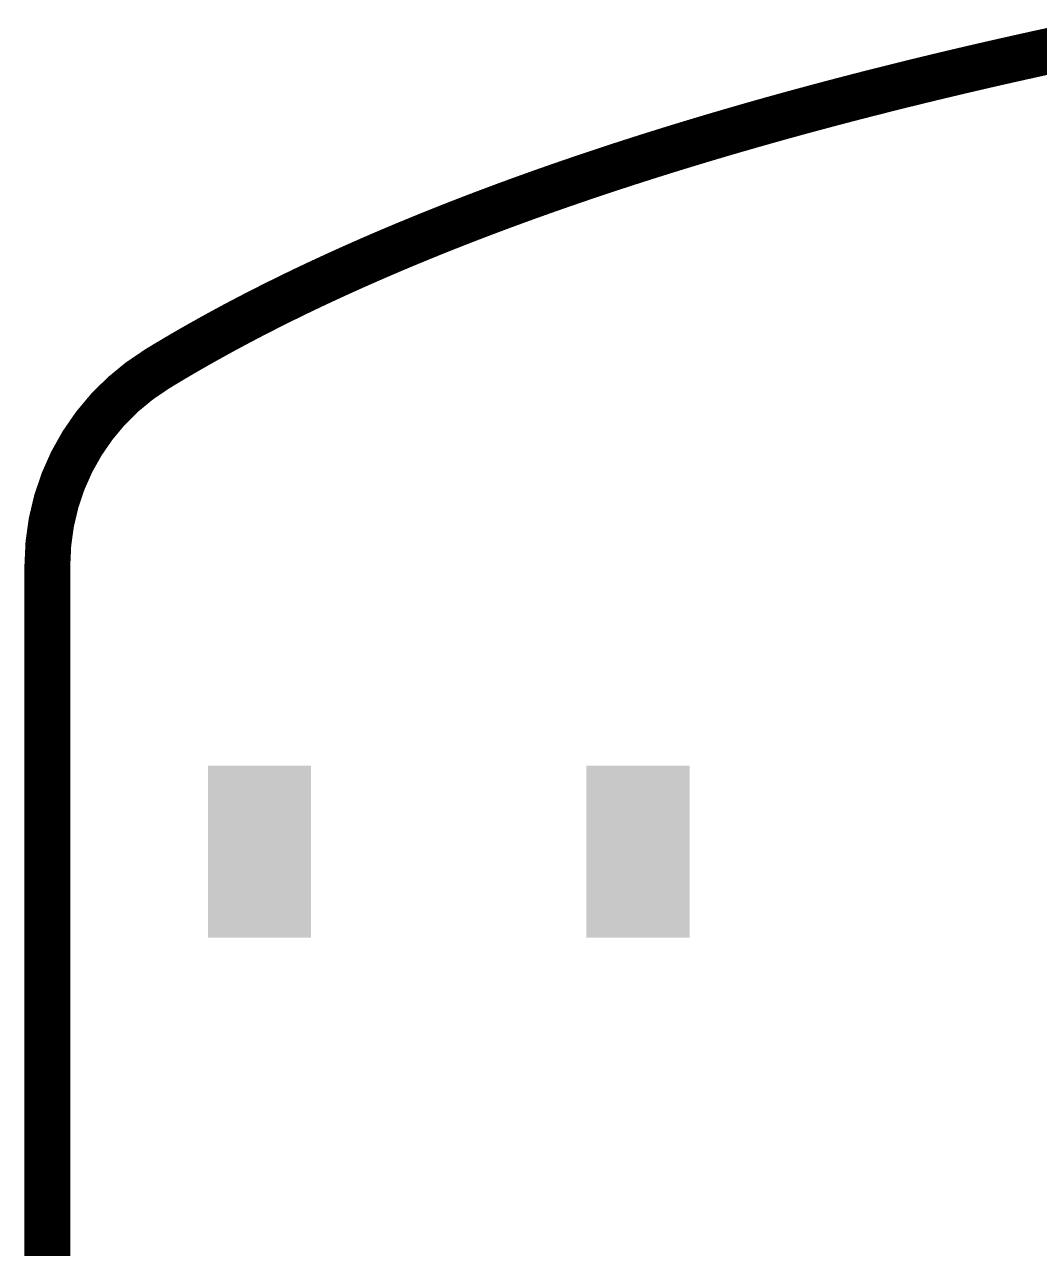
# Model space of a CAD drawing. Extents: x -0.2 to 60.2, y -0.2 to 22.2.
# Drawn here: x -0.2 to 8.65, y 9.99 to 20.66 of the extents above; entities that cross this region are included whole.
import ezdxf

# ---------------------------------------------------------------- set-up
doc = ezdxf.new("R2010")
doc.units = 0
doc.layers.add('20', color=7, linetype='CONTINUOUS')
doc.layers.add('32', color=253, linetype='CONTINUOUS')

# ---------------------------------------------------------------- blocks, each defined once
blk = doc.blocks.new('RECT')
blk.add_solid([(-0.5, -0.5), (0.5, -0.5), (-0.5, 0.5), (0.5, 0.5)])

msp = doc.modelspace()

# ---------------------------------------------------------------- linework, layer by layer
at = {"layer": '20', "const_width": 0.4}
for points in [[(8.5591, 20.3887), (8.5948, 20.3966)], [(8.5948, 20.3966), (8.6305, 20.4045)], [(8.6305, 20.4045), (8.6662, 20.4123)], [(8.6662, 20.4123), (8.7019, 20.4201)], [(8.7019, 20.4201), (8.7377, 20.4279)], [(8.7377, 20.4279), (8.7734, 20.4357)], [(8.7734, 20.4357), (8.8091, 20.4434)], [(8.8091, 20.4434), (8.8449, 20.4511)], [(8.8449, 20.4511), (8.8806, 20.4588)], [(8.0601, 20.2754), (8.0957, 20.2837)], [(8.0957, 20.2837), (8.1313, 20.2919)], [(8.1313, 20.2919), (8.1669, 20.3002)], [(8.1669, 20.3002), (8.2025, 20.3084)], [(8.2025, 20.3084), (8.2382, 20.3165)], [(8.2382, 20.3165), (8.2738, 20.3246)], [(8.2738, 20.3246), (8.3094, 20.3328)], [(8.3094, 20.3328), (8.3451, 20.3408)], [(8.3451, 20.3408), (8.3807, 20.3489)], [(8.3807, 20.3489), (8.4164, 20.3569)], [(8.4164, 20.3569), (8.4521, 20.3649)], [(8.4521, 20.3649), (8.4877, 20.3729)], [(8.4877, 20.3729), (8.5234, 20.3808)], [(8.5234, 20.3808), (8.5591, 20.3887)], [(7.6337, 20.1739), (7.6692, 20.1825)], [(7.6692, 20.1825), (7.7047, 20.1911)], [(7.7047, 20.1911), (7.7402, 20.1997)], [(7.7402, 20.1997), (7.7757, 20.2082)], [(7.7757, 20.2082), (7.8112, 20.2167)], [(7.8112, 20.2167), (7.8467, 20.2252)], [(7.8467, 20.2252), (7.8823, 20.2336)], [(7.8823, 20.2336), (7.9178, 20.2421)], [(7.9178, 20.2421), (7.9534, 20.2504)], [(7.9534, 20.2504), (7.9889, 20.2588)], [(7.9889, 20.2588), (8.0245, 20.2671)], [(8.0245, 20.2671), (8.0601, 20.2754)], [(7.2085, 20.0682), (7.2439, 20.0772)], [(7.2439, 20.0772), (7.2793, 20.0861)], [(7.2793, 20.0861), (7.3147, 20.0951)], [(7.3147, 20.0951), (7.3501, 20.1039)], [(7.3501, 20.1039), (7.3855, 20.1128)], [(7.3855, 20.1128), (7.4209, 20.1216)], [(7.4209, 20.1216), (7.4564, 20.1304)], [(7.4564, 20.1304), (7.4918, 20.1392)], [(7.4918, 20.1392), (7.5273, 20.1479)], [(7.5273, 20.1479), (7.5627, 20.1566)], [(7.5627, 20.1566), (7.5982, 20.1653)], [(7.5982, 20.1653), (7.6337, 20.1739)], [(6.7847, 19.9581), (6.8199, 19.9674)], [(6.8199, 19.9674), (6.8552, 19.9768)], [(6.8552, 19.9768), (6.8905, 19.986)], [(6.8905, 19.986), (6.9258, 19.9953)], [(6.9258, 19.9953), (6.9611, 20.0045)], [(6.9611, 20.0045), (6.9964, 20.0137)], [(6.9964, 20.0137), (7.0317, 20.0229)], [(7.0317, 20.0229), (7.0671, 20.032)], [(7.0671, 20.032), (7.1024, 20.0411)], [(7.1024, 20.0411), (7.1378, 20.0502)], [(7.1378, 20.0502), (7.1731, 20.0592)], [(7.1731, 20.0592), (7.2085, 20.0682)], [(6.3974, 19.8529), (6.4325, 19.8626)], [(6.4325, 19.8626), (6.4677, 19.8723)], [(6.4677, 19.8723), (6.5029, 19.882)], [(6.5029, 19.882), (6.5381, 19.8916)], [(6.5381, 19.8916), (6.5733, 19.9012)], [(6.5733, 19.9012), (6.6085, 19.9108)], [(6.6085, 19.9108), (6.6437, 19.9203)], [(6.6437, 19.9203), (6.6789, 19.9298)], [(6.6789, 19.9298), (6.7142, 19.9392)], [(6.7142, 19.9392), (6.7494, 19.9487)], [(6.7494, 19.9487), (6.7847, 19.9581)], [(6.0113, 19.7434), (6.0463, 19.7536)], [(6.0463, 19.7536), (6.0814, 19.7637)], [(6.0814, 19.7637), (6.1165, 19.7737)], [(6.1165, 19.7737), (6.1515, 19.7838)], [(6.1515, 19.7838), (6.1866, 19.7937)], [(6.1866, 19.7937), (6.2217, 19.8037)], [(6.2217, 19.8037), (6.2568, 19.8136)], [(6.2568, 19.8136), (6.2919, 19.8235)], [(6.2919, 19.8235), (6.3271, 19.8333)], [(6.3271, 19.8333), (6.3622, 19.8431)], [(6.3622, 19.8431), (6.3974, 19.8529)], [(5.6615, 19.6401), (5.6964, 19.6506)], [(5.6964, 19.6506), (5.7314, 19.6611)], [(5.7314, 19.6611), (5.7663, 19.6715)], [(5.7663, 19.6715), (5.8013, 19.6819)], [(5.8013, 19.6819), (5.8363, 19.6922)], [(5.8363, 19.6922), (5.8712, 19.7026)], [(5.8712, 19.7026), (5.9062, 19.7128)], [(5.9062, 19.7128), (5.9413, 19.7231)], [(5.9413, 19.7231), (5.9763, 19.7333)], [(5.9763, 19.7333), (6.0113, 19.7434)], [(5.3128, 19.5328), (5.3476, 19.5437)], [(5.3476, 19.5437), (5.3824, 19.5546)], [(5.3824, 19.5546), (5.4173, 19.5654)], [(5.4173, 19.5654), (5.4521, 19.5762)], [(5.4521, 19.5762), (5.487, 19.587)], [(5.487, 19.587), (5.5219, 19.5977)], [(5.5219, 19.5977), (5.5568, 19.6083)], [(5.5568, 19.6083), (5.5917, 19.619)], [(5.5917, 19.619), (5.6266, 19.6295)], [(5.6266, 19.6295), (5.6615, 19.6401)], [(4.9653, 19.4215), (5, 19.4328)], [(5, 19.4328), (5.0347, 19.4441)], [(5.0347, 19.4441), (5.0694, 19.4553)], [(5.0694, 19.4553), (5.1042, 19.4665)], [(5.1042, 19.4665), (5.1389, 19.4777)], [(5.1389, 19.4777), (5.1737, 19.4888)], [(5.1737, 19.4888), (5.2084, 19.4999)], [(5.2084, 19.4999), (5.2432, 19.5109)], [(5.2432, 19.5109), (5.278, 19.5219)], [(5.278, 19.5219), (5.3128, 19.5328)], [(4.6536, 19.3177), (4.6882, 19.3294)], [(4.6882, 19.3294), (4.7228, 19.341)], [(4.7228, 19.341), (4.7574, 19.3527)], [(4.7574, 19.3527), (4.792, 19.3643)], [(4.792, 19.3643), (4.8267, 19.3758)], [(4.8267, 19.3758), (4.8613, 19.3873)], [(4.8613, 19.3873), (4.896, 19.3987)], [(4.896, 19.3987), (4.9306, 19.4101)], [(4.9306, 19.4101), (4.9653, 19.4215)], [(4.343, 19.2101), (4.3775, 19.2222)], [(4.3775, 19.2222), (4.412, 19.2343)], [(4.412, 19.2343), (4.4465, 19.2464)], [(4.4465, 19.2464), (4.4809, 19.2584)], [(4.4809, 19.2584), (4.5155, 19.2703)], [(4.5155, 19.2703), (4.55, 19.2822)], [(4.55, 19.2822), (4.5845, 19.2941)], [(4.5845, 19.2941), (4.6191, 19.3059)], [(4.6191, 19.3059), (4.6536, 19.3177)], [(4.0336, 19.0986), (4.0679, 19.1112)], [(4.0679, 19.1112), (4.1023, 19.1237)], [(4.1023, 19.1237), (4.1366, 19.1362)], [(4.1366, 19.1362), (4.171, 19.1486)], [(4.171, 19.1486), (4.2054, 19.161)], [(4.2054, 19.161), (4.2398, 19.1734)], [(4.2398, 19.1734), (4.2742, 19.1857)], [(4.2742, 19.1857), (4.3086, 19.1979)], [(4.3086, 19.1979), (4.343, 19.2101)], [(3.7596, 18.996), (3.7938, 19.009)], [(3.7938, 19.009), (3.828, 19.022)], [(3.828, 19.022), (3.8622, 19.0349)], [(3.8622, 19.0349), (3.8965, 19.0477)], [(3.8965, 19.0477), (3.9307, 19.0605)], [(3.9307, 19.0605), (3.965, 19.0733)], [(3.965, 19.0733), (3.9993, 19.086)], [(3.9993, 19.086), (4.0336, 19.0986)], [(3.4866, 18.89), (3.5206, 18.9034)], [(3.5206, 18.9034), (3.5547, 18.9168)], [(3.5547, 18.9168), (3.5888, 18.9302)], [(3.5888, 18.9302), (3.6229, 18.9434)], [(3.6229, 18.9434), (3.6571, 18.9567)], [(3.6571, 18.9567), (3.6912, 18.9698)], [(3.6912, 18.9698), (3.7254, 18.983)], [(3.7254, 18.983), (3.7596, 18.996)], [(3.2148, 18.7803), (3.2487, 18.7943)], [(3.2487, 18.7943), (3.2826, 18.8081)], [(3.2826, 18.8081), (3.3166, 18.8219)], [(3.3166, 18.8219), (3.3505, 18.8356)], [(3.3505, 18.8356), (3.3845, 18.8493)], [(3.3845, 18.8493), (3.4185, 18.8629)], [(3.4185, 18.8629), (3.4525, 18.8765)], [(3.4525, 18.8765), (3.4866, 18.89)], [(2.9783, 18.6814), (3.012, 18.6957)], [(3.012, 18.6957), (3.0457, 18.7099)], [(3.0457, 18.7099), (3.0795, 18.7241)], [(3.0795, 18.7241), (3.1133, 18.7383)], [(3.1133, 18.7383), (3.1471, 18.7524)], [(3.1471, 18.7524), (3.181, 18.7664)], [(3.181, 18.7664), (3.2148, 18.7803)], [(2.7096, 18.5646), (2.7431, 18.5794)], [(2.7431, 18.5794), (2.7766, 18.5941)], [(2.7766, 18.5941), (2.8101, 18.6088)], [(2.8101, 18.6088), (2.8437, 18.6235)], [(2.8437, 18.6235), (2.8773, 18.638)], [(2.8773, 18.638), (2.9109, 18.6525)], [(2.9109, 18.6525), (2.9446, 18.667)], [(2.9446, 18.667), (2.9783, 18.6814)], [(2.4762, 18.4591), (2.5094, 18.4744)], [(2.5094, 18.4744), (2.5427, 18.4896)], [(2.5427, 18.4896), (2.576, 18.5047)], [(2.576, 18.5047), (2.6094, 18.5198)], [(2.6094, 18.5198), (2.6427, 18.5348)], [(2.6427, 18.5348), (2.6762, 18.5497)], [(2.6762, 18.5497), (2.7096, 18.5646)], [(2.2444, 18.3504), (2.2774, 18.3662)], [(2.2774, 18.3662), (2.3105, 18.3818)], [(2.3105, 18.3818), (2.3435, 18.3974)], [(2.3435, 18.3974), (2.3766, 18.4129)], [(2.3766, 18.4129), (2.4098, 18.4284)], [(2.4098, 18.4284), (2.443, 18.4438)], [(2.443, 18.4438), (2.4762, 18.4591)], [(2.0472, 18.2546), (2.08, 18.2708)], [(2.08, 18.2708), (2.1128, 18.2868)], [(2.1128, 18.2868), (2.1456, 18.3028)], [(2.1456, 18.3028), (2.1785, 18.3188)], [(2.1785, 18.3188), (2.2115, 18.3346)], [(2.2115, 18.3346), (2.2444, 18.3504)], [(1.8187, 18.1394), (1.8512, 18.1561)], [(1.8512, 18.1561), (1.8838, 18.1727)], [(1.8838, 18.1727), (1.9164, 18.1892)], [(1.9164, 18.1892), (1.949, 18.2057)], [(1.949, 18.2057), (1.9817, 18.2221)], [(1.9817, 18.2221), (2.0144, 18.2384)], [(2.0144, 18.2384), (2.0472, 18.2546)], [(1.6244, 18.0376), (1.6567, 18.0548)], [(1.6567, 18.0548), (1.689, 18.0719)], [(1.689, 18.0719), (1.7214, 18.0889)], [(1.7214, 18.0889), (1.7538, 18.1058)], [(1.7538, 18.1058), (1.7862, 18.1227)], [(1.7862, 18.1227), (1.8187, 18.1394)], [(1.4317, 17.9328), (1.4637, 17.9505)], [(1.4637, 17.9505), (1.4958, 17.9681)], [(1.4958, 17.9681), (1.5279, 17.9856)], [(1.5279, 17.9856), (1.56, 18.003)], [(1.56, 18.003), (1.5922, 18.0204)], [(1.5922, 18.0204), (1.6244, 18.0376)], [(1.2405, 17.8249), (1.2722, 17.8431)], [(1.2722, 17.8431), (1.304, 17.8612)], [(1.304, 17.8612), (1.3359, 17.8793)], [(1.3359, 17.8793), (1.3678, 17.8972)], [(1.3678, 17.8972), (1.3997, 17.9151)], [(1.3997, 17.9151), (1.4317, 17.9328)], [(1.051, 17.7137), (1.0824, 17.7324)], [(1.0824, 17.7324), (1.1139, 17.7511)], [(1.1139, 17.7511), (1.1455, 17.7697)], [(1.1455, 17.7697), (1.1771, 17.7882)], [(1.1771, 17.7882), (1.2088, 17.8066)], [(1.2088, 17.8066), (1.2405, 17.8249)], [(0.9569, 17.6568), (0.9882, 17.6758)], [(0.9882, 17.6758), (1.0196, 17.6948)], [(1.0196, 17.6948), (1.051, 17.7137)], [(0, 15.9503), (0, 6.0497)]]:
    msp.add_lwpolyline(points, dxfattribs=at)
at = {"layer": '20'}
for points, const_width in [([(8.5733, 20.4943, 1), (8.6163, 20.299)], 0.2), ([(8.6091, 20.5022, 1), (8.6519, 20.3068)], 0.2), ([(8.6448, 20.51, 1), (8.6876, 20.3146)], 0.2), ([(8.6164, 20.299, 1), (8.5732, 20.4943)], 0.2), ([(8.6806, 20.5178, 1), (8.7232, 20.3224)], 0.2), ([(8.652, 20.3068, 1), (8.609, 20.5021)], 0.2), ([(8.7165, 20.5256, 1), (8.7589, 20.3302)], 0.2), ([(8.6876, 20.3146, 1), (8.6448, 20.51)], 0.2), ([(8.7522, 20.5334, 1), (8.7946, 20.3379)], 0.2), ([(8.7233, 20.3224, 1), (8.6805, 20.5178)], 0.2), ([(8.7881, 20.5412, 1), (8.8301, 20.3456)], 0.2), ([(8.759, 20.3302, 1), (8.7164, 20.5256)], 0.2), ([(8.8239, 20.5489, 1), (8.8659, 20.3533)], 0.2), ([(8.1088, 20.3894, 1), (8.1538, 20.1945)], 0.2), ([(8.1445, 20.3976, 1), (8.1893, 20.2027)], 0.2), ([(8.1183, 20.1863, 1), (8.0731, 20.3811)], 0.2), ([(8.1802, 20.4058, 1), (8.2248, 20.2109)], 0.2), ([(8.1539, 20.1945, 1), (8.1087, 20.3894)], 0.2), ([(8.2159, 20.414, 1), (8.2605, 20.219)], 0.2), ([(8.1894, 20.2027, 1), (8.1444, 20.3976)], 0.2), ([(8.2516, 20.4221, 1), (8.296, 20.2271)], 0.2), ([(8.2249, 20.2109, 1), (8.1801, 20.4058)], 0.2), ([(8.2873, 20.4303, 1), (8.3315, 20.2352)], 0.2), ([(8.2605, 20.219, 1), (8.2159, 20.414)], 0.2), ([(8.323, 20.4384, 1), (8.3672, 20.2433)], 0.2), ([(8.2961, 20.2272, 1), (8.2515, 20.4221)], 0.2), ([(8.3588, 20.4465, 1), (8.4026, 20.2513)], 0.2), ([(8.3316, 20.2352, 1), (8.2872, 20.4303)], 0.2), ([(8.3945, 20.4545, 1), (8.4383, 20.2593)], 0.2), ([(8.3672, 20.2433, 1), (8.323, 20.4384)], 0.2), ([(8.4303, 20.4625, 1), (8.4739, 20.2673)], 0.2), ([(8.4028, 20.2513, 1), (8.3586, 20.4464)], 0.2), ([(8.466, 20.4705, 1), (8.5094, 20.2753)], 0.2), ([(8.4383, 20.2593, 1), (8.3945, 20.4545)], 0.2), ([(8.5017, 20.4784, 1), (8.5451, 20.2832)], 0.2), ([(8.474, 20.2673, 1), (8.4302, 20.4625)], 0.2), ([(8.5375, 20.4864, 1), (8.5807, 20.2911)], 0.2), ([(8.5095, 20.2753, 1), (8.4659, 20.4705)], 0.2), ([(8.5451, 20.2832, 1), (8.5017, 20.4784)], 0.2), ([(8.5808, 20.2911, 1), (8.5374, 20.4864)], 0.2), ([(7.6457, 20.2797, 1), (7.6927, 20.0853)], 0.2), ([(7.6813, 20.2883, 1), (7.7281, 20.0939)], 0.2), ([(7.7168, 20.2969, 1), (7.7636, 20.1025)], 0.2), ([(7.6928, 20.0854, 1), (7.6456, 20.2797)], 0.2), ([(7.7524, 20.3055, 1), (7.799, 20.111)], 0.2), ([(7.7282, 20.0939, 1), (7.6812, 20.2883)], 0.2), ([(7.788, 20.314, 1), (7.8344, 20.1195)], 0.2), ([(7.7636, 20.1025, 1), (7.7168, 20.2969)], 0.2), ([(7.8236, 20.3225, 1), (7.8698, 20.1279)], 0.2), ([(7.7991, 20.111, 1), (7.7523, 20.3055)], 0.2), ([(7.8592, 20.3309, 1), (7.9054, 20.1363)], 0.2), ([(7.8345, 20.1195, 1), (7.7879, 20.314)], 0.2), ([(7.8949, 20.3394, 1), (7.9407, 20.1447)], 0.2), ([(7.8699, 20.1279, 1), (7.8235, 20.3225)], 0.2), ([(7.9305, 20.3478, 1), (7.9763, 20.1531)], 0.2), ([(7.9054, 20.1363, 1), (7.8592, 20.3309)], 0.2), ([(7.9661, 20.3562, 1), (8.0117, 20.1614)], 0.2), ([(7.9409, 20.1447, 1), (7.8947, 20.3394)], 0.2), ([(8.0018, 20.3645, 1), (8.0472, 20.1697)], 0.2), ([(7.9763, 20.1531, 1), (7.9305, 20.3478)], 0.2), ([(8.0375, 20.3728, 1), (8.0827, 20.178)], 0.2), ([(8.0118, 20.1615, 1), (7.966, 20.3561)], 0.2), ([(8.0731, 20.3811, 1), (8.1183, 20.1863)], 0.2), ([(8.0473, 20.1697, 1), (8.0017, 20.3645)], 0.2), ([(8.0828, 20.178, 1), (8.0374, 20.3728)], 0.2), ([(7.2194, 20.1741, 1), (7.2684, 19.9803)], 0.2), ([(7.2549, 20.1831, 1), (7.3037, 19.9892)], 0.2), ([(7.2904, 20.1921, 1), (7.339, 19.9981)], 0.2), ([(7.2685, 19.9803, 1), (7.2193, 20.1741)], 0.2), ([(7.3258, 20.2009, 1), (7.3744, 20.0069)], 0.2), ([(7.3038, 19.9892, 1), (7.2548, 20.1831)], 0.2), ([(7.3613, 20.2098, 1), (7.4097, 20.0158)], 0.2), ([(7.3391, 19.9981, 1), (7.2903, 20.192)], 0.2), ([(7.3969, 20.2187, 1), (7.4449, 20.0246)], 0.2), ([(7.3744, 20.0069, 1), (7.3258, 20.2009)], 0.2), ([(7.4324, 20.2275, 1), (7.4804, 20.0333)], 0.2), ([(7.4098, 20.0158, 1), (7.3612, 20.2098)], 0.2), ([(7.4679, 20.2363, 1), (7.5157, 20.0421)], 0.2), ([(7.4451, 20.0246, 1), (7.3967, 20.2187)], 0.2), ([(7.5034, 20.245, 1), (7.5512, 20.0508)], 0.2), ([(7.4804, 20.0333, 1), (7.4324, 20.2275)], 0.2), ([(7.539, 20.2538, 1), (7.5864, 20.0595)], 0.2), ([(7.5158, 20.0421, 1), (7.4678, 20.2362)], 0.2), ([(7.5745, 20.2624, 1), (7.6219, 20.0681)], 0.2), ([(7.5512, 20.0508, 1), (7.5034, 20.245)], 0.2), ([(7.6101, 20.2711, 1), (7.6573, 20.0767)], 0.2), ([(7.5866, 20.0595, 1), (7.5388, 20.2537)], 0.2), ([(7.6219, 20.0681, 1), (7.5745, 20.2624)], 0.2), ([(7.6574, 20.0768, 1), (7.61, 20.2711)], 0.2), ([(6.7943, 20.0641, 1), (6.8455, 19.8707)], 0.2), ([(6.8297, 20.0735, 1), (6.8807, 19.88)], 0.2), ([(6.8651, 20.0828, 1), (6.9159, 19.8893)], 0.2), ([(6.8456, 19.8708, 1), (6.7942, 20.0641)], 0.2), ([(6.9005, 20.092, 1), (6.9511, 19.8986)], 0.2), ([(6.8808, 19.8801, 1), (6.8296, 20.0734)], 0.2), ([(6.9359, 20.1013, 1), (6.9863, 19.9078)], 0.2), ([(6.916, 19.8893, 1), (6.865, 20.0827)], 0.2), ([(6.9713, 20.1105, 1), (7.0215, 19.9169)], 0.2), ([(6.9512, 19.8986, 1), (6.9004, 20.092)], 0.2), ([(7.0067, 20.1197, 1), (7.0567, 19.9261)], 0.2), ([(6.9864, 19.9078, 1), (6.9358, 20.1013)], 0.2), ([(7.0421, 20.1289, 1), (7.0921, 19.9352)], 0.2), ([(7.0216, 19.9169, 1), (6.9712, 20.1105)], 0.2), ([(7.0776, 20.138, 1), (7.1272, 19.9442)], 0.2), ([(7.0568, 19.9261, 1), (7.0066, 20.1197)], 0.2), ([(7.113, 20.1471, 1), (7.1626, 19.9533)], 0.2), ([(7.0921, 19.9352, 1), (7.0421, 20.1289)], 0.2), ([(7.1484, 20.1561, 1), (7.1978, 19.9623)], 0.2), ([(7.1274, 19.9443, 1), (7.0774, 20.138)], 0.2), ([(7.1839, 20.1652, 1), (7.2331, 19.9713)], 0.2), ([(7.1626, 19.9533, 1), (7.113, 20.1471)], 0.2), ([(7.1979, 19.9623, 1), (7.1483, 20.1561)], 0.2), ([(7.2332, 19.9713, 1), (7.1838, 20.1651)], 0.2), ([(6.4059, 19.959, 1), (6.4591, 19.7662)], 0.2), ([(6.4412, 19.9688, 1), (6.4942, 19.7759)], 0.2), ([(6.4765, 19.9784, 1), (6.5293, 19.7855)], 0.2), ([(6.4592, 19.7663, 1), (6.4058, 19.959)], 0.2), ([(6.5118, 19.9881, 1), (6.5644, 19.7951)], 0.2), ([(6.4943, 19.7759, 1), (6.4411, 19.9687)], 0.2), ([(6.5471, 19.9977, 1), (6.5995, 19.8047)], 0.2), ([(6.5294, 19.7855, 1), (6.4764, 19.9784)], 0.2), ([(6.5824, 20.0073, 1), (6.6346, 19.8142)], 0.2), ([(6.5645, 19.7952, 1), (6.5117, 19.9881)], 0.2), ([(6.6177, 20.0168, 1), (6.6697, 19.8237)], 0.2), ([(6.5996, 19.8047, 1), (6.547, 19.9977)], 0.2), ([(6.653, 20.0264, 1), (6.7048, 19.8332)], 0.2), ([(6.6347, 19.8143, 1), (6.5823, 20.0073)], 0.2), ([(6.6883, 20.0358, 1), (6.7401, 19.8426)], 0.2), ([(6.6698, 19.8238, 1), (6.6176, 20.0168)], 0.2), ([(6.7237, 20.0453, 1), (6.7751, 19.852)], 0.2), ([(6.7049, 19.8332, 1), (6.6529, 20.0263)], 0.2), ([(6.759, 20.0547, 1), (6.8104, 19.8614)], 0.2), ([(6.7401, 19.8426, 1), (6.6883, 20.0358)], 0.2), ([(6.7753, 19.8521, 1), (6.7235, 20.0453)], 0.2), ([(6.8104, 19.8614, 1), (6.759, 20.0547)], 0.2), ([(6.0186, 19.8497, 1), (6.074, 19.6575)], 0.2), ([(6.0539, 19.8598, 1), (6.1089, 19.6675)], 0.2), ([(6.089, 19.8699, 1), (6.144, 19.6776)], 0.2), ([(6.0741, 19.6575, 1), (6.0185, 19.8496)], 0.2), ([(6.1241, 19.8799, 1), (6.1789, 19.6876)], 0.2), ([(6.1091, 19.6676, 1), (6.0537, 19.8598)], 0.2), ([(6.1594, 19.89, 1), (6.2138, 19.6975)], 0.2), ([(6.144, 19.6776, 1), (6.089, 19.8699)], 0.2), ([(6.1945, 19.8999, 1), (6.2489, 19.7074)], 0.2), ([(6.179, 19.6876, 1), (6.124, 19.8799)], 0.2), ([(6.2297, 19.9099, 1), (6.2839, 19.7173)], 0.2), ([(6.214, 19.6976, 1), (6.1592, 19.8899)], 0.2), ([(6.265, 19.9198, 1), (6.3188, 19.7272)], 0.2), ([(6.2489, 19.7075, 1), (6.1945, 19.8999)], 0.2), ([(6.3002, 19.9296, 1), (6.354, 19.737)], 0.2), ([(6.284, 19.7174, 1), (6.2296, 19.9098)], 0.2), ([(6.3355, 19.9395, 1), (6.3889, 19.7468)], 0.2), ([(6.319, 19.7272, 1), (6.2648, 19.9197)], 0.2), ([(6.3707, 19.9492, 1), (6.4241, 19.7565)], 0.2), ([(6.354, 19.737, 1), (6.3002, 19.9296)], 0.2), ([(6.3891, 19.7468, 1), (6.3353, 19.9394)], 0.2), ([(6.4241, 19.7565, 1), (6.3707, 19.9492)], 0.2), ([(5.6677, 19.7464, 1), (5.7251, 19.5548)], 0.2), ([(5.7028, 19.7569, 1), (5.76, 19.5652)], 0.2), ([(5.7378, 19.7673, 1), (5.7948, 19.5756)], 0.2), ([(5.7252, 19.5548, 1), (5.6676, 19.7463)], 0.2), ([(5.7729, 19.7778, 1), (5.8297, 19.586)], 0.2), ([(5.7601, 19.5653, 1), (5.7027, 19.7569)], 0.2), ([(5.8079, 19.7881, 1), (5.8647, 19.5963)], 0.2), ([(5.7949, 19.5757, 1), (5.7377, 19.7673)], 0.2), ([(5.843, 19.7985, 1), (5.8994, 19.6066)], 0.2), ([(5.8298, 19.586, 1), (5.7728, 19.7777)], 0.2), ([(5.8782, 19.8088, 1), (5.9342, 19.6168)], 0.2), ([(5.8647, 19.5963, 1), (5.8079, 19.7881)], 0.2), ([(5.9133, 19.8191, 1), (5.9693, 19.6271)], 0.2), ([(5.8996, 19.6067, 1), (5.8428, 19.7985)], 0.2), ([(5.9484, 19.8293, 1), (6.0042, 19.6373)], 0.2), ([(5.9344, 19.6169, 1), (5.878, 19.8088)], 0.2), ([(5.9835, 19.8395, 1), (6.0391, 19.6474)], 0.2), ([(5.9693, 19.6271, 1), (5.9133, 19.8191)], 0.2), ([(6.0043, 19.6373, 1), (5.9483, 19.8293)], 0.2), ([(6.0392, 19.6474, 1), (5.9834, 19.8395)], 0.2), ([(5.3178, 19.6392, 1), (5.3774, 19.4483)], 0.2), ([(5.3528, 19.6501, 1), (5.412, 19.4591)], 0.2), ([(5.3877, 19.6609, 1), (5.4469, 19.4699)], 0.2), ([(5.3775, 19.4483, 1), (5.3177, 19.6391)], 0.2), ([(5.4227, 19.6718, 1), (5.4815, 19.4806)], 0.2), ([(5.4122, 19.4591, 1), (5.3526, 19.6501)], 0.2), ([(5.4577, 19.6826, 1), (5.5163, 19.4913)], 0.2), ([(5.4469, 19.4699, 1), (5.3877, 19.6609)], 0.2), ([(5.4927, 19.6933, 1), (5.5511, 19.502)], 0.2), ([(5.4817, 19.4807, 1), (5.4225, 19.6717)], 0.2), ([(5.5277, 19.704, 1), (5.5859, 19.5127)], 0.2), ([(5.5164, 19.4914, 1), (5.4576, 19.6825)], 0.2), ([(5.5627, 19.7146, 1), (5.6207, 19.5233)], 0.2), ([(5.5512, 19.5021, 1), (5.4926, 19.6933)], 0.2), ([(5.5977, 19.7253, 1), (5.6555, 19.5338)], 0.2), ([(5.586, 19.5127, 1), (5.5276, 19.704)], 0.2), ([(5.6327, 19.7358, 1), (5.6903, 19.5443)], 0.2), ([(5.6208, 19.5233, 1), (5.5626, 19.7146)], 0.2), ([(5.6556, 19.5338, 1), (5.5976, 19.7252)], 0.2), ([(5.6904, 19.5444, 1), (5.6326, 19.7358)], 0.2), ([(5.0039, 19.5392, 1), (5.0655, 19.349)], 0.2), ([(5.031, 19.3377, 1), (4.969, 19.5279)], 0.2), ([(5.0388, 19.5505, 1), (5.1, 19.3601)], 0.2), ([(5.0656, 19.349, 1), (5.0038, 19.5392)], 0.2), ([(5.0736, 19.5617, 1), (5.1348, 19.3713)], 0.2), ([(5.1002, 19.3602, 1), (5.0386, 19.5505)], 0.2), ([(5.1085, 19.5729, 1), (5.1693, 19.3824)], 0.2), ([(5.1348, 19.3713, 1), (5.0736, 19.5617)], 0.2), ([(5.1433, 19.5841, 1), (5.2041, 19.3935)], 0.2), ([(5.1695, 19.3825, 1), (5.1083, 19.5729)], 0.2), ([(5.1782, 19.5952, 1), (5.2386, 19.4045)], 0.2), ([(5.2131, 19.6062, 1), (5.2733, 19.4155)], 0.2), ([(5.2041, 19.3935, 1), (5.1433, 19.5841)], 0.2), ([(5.248, 19.6173, 1), (5.308, 19.4265)], 0.2), ([(5.2388, 19.4046, 1), (5.178, 19.5951)], 0.2), ([(5.2829, 19.6282, 1), (5.3427, 19.4374)], 0.2), ([(5.2734, 19.4156, 1), (5.213, 19.6062)], 0.2), ([(5.3081, 19.4265, 1), (5.2479, 19.6172)], 0.2), ([(5.3428, 19.4374, 1), (5.2828, 19.6282)], 0.2), ([(4.6562, 19.4241, 1), (4.7202, 19.2346)], 0.2), ([(4.6909, 19.4358, 1), (4.7547, 19.2463)], 0.2), ([(4.7203, 19.2347, 1), (4.6561, 19.4241)], 0.2), ([(4.7257, 19.4475, 1), (4.7891, 19.2578)], 0.2), ([(4.7548, 19.2463, 1), (4.6908, 19.4358)], 0.2), ([(4.7604, 19.4591, 1), (4.8236, 19.2694)], 0.2), ([(4.7893, 19.2579, 1), (4.7255, 19.4475)], 0.2), ([(4.7952, 19.4707, 1), (4.8582, 19.2809)], 0.2), ([(4.8237, 19.2694, 1), (4.7603, 19.4591)], 0.2), ([(4.83, 19.4822, 1), (4.8926, 19.2923)], 0.2), ([(4.8583, 19.2809, 1), (4.7951, 19.4707)], 0.2), ([(4.8647, 19.4937, 1), (4.9273, 19.3038)], 0.2), ([(4.8928, 19.2924, 1), (4.8298, 19.4822)], 0.2), ([(4.8995, 19.5052, 1), (4.9617, 19.3151)], 0.2), ([(4.9273, 19.3038, 1), (4.8647, 19.4937)], 0.2), ([(4.9343, 19.5166, 1), (4.9963, 19.3264)], 0.2), ([(4.9619, 19.3152, 1), (4.8993, 19.5051)], 0.2), ([(4.9691, 19.5279, 1), (5.0309, 19.3377)], 0.2), ([(4.9964, 19.3265, 1), (4.9342, 19.5165)], 0.2), ([(4.3444, 19.3166, 1), (4.4106, 19.1279)], 0.2), ([(4.3791, 19.3287, 1), (4.4449, 19.1399)], 0.2), ([(4.4107, 19.1279, 1), (4.3443, 19.3166)], 0.2), ([(4.4136, 19.3408, 1), (4.4794, 19.1519)], 0.2), ([(4.4451, 19.14, 1), (4.3789, 19.3287)], 0.2), ([(4.4483, 19.3529, 1), (4.5135, 19.1638)], 0.2), ([(4.4794, 19.152, 1), (4.4136, 19.3408)], 0.2), ([(4.4829, 19.3649, 1), (4.5481, 19.1758)], 0.2), ([(4.5138, 19.1639, 1), (4.448, 19.3528)], 0.2), ([(4.5175, 19.3768, 1), (4.5825, 19.1877)], 0.2), ([(4.5481, 19.1758, 1), (4.4829, 19.3648)], 0.2), ([(4.5522, 19.3887, 1), (4.6168, 19.1994)], 0.2), ([(4.5826, 19.1877, 1), (4.5174, 19.3768)], 0.2), ([(4.5868, 19.4005, 1), (4.6514, 19.2112)], 0.2), ([(4.617, 19.1995, 1), (4.552, 19.3886)], 0.2), ([(4.6215, 19.4124, 1), (4.6857, 19.2229)], 0.2), ([(4.6514, 19.2113, 1), (4.5868, 19.4005)], 0.2), ([(4.6859, 19.223, 1), (4.6213, 19.4123)], 0.2), ([(4.0681, 19.2177, 1), (4.1365, 19.0298)], 0.2), ([(4.1024, 19.0173, 1), (4.0334, 19.2051)], 0.2), ([(4.1026, 19.2303, 1), (4.1706, 19.0422)], 0.2), ([(4.1366, 19.0298, 1), (4.068, 19.2177)], 0.2), ([(4.1371, 19.2427, 1), (4.2049, 19.0546)], 0.2), ([(4.1708, 19.0423, 1), (4.1024, 19.2302)], 0.2), ([(4.1716, 19.2552, 1), (4.2392, 19.0669)], 0.2), ([(4.205, 19.0546, 1), (4.137, 19.2427)], 0.2), ([(4.2062, 19.2676, 1), (4.2734, 19.0792)], 0.2), ([(4.2393, 19.067, 1), (4.1715, 19.2551)], 0.2), ([(4.2407, 19.2799, 1), (4.3077, 19.0914)], 0.2), ([(4.2736, 19.0793, 1), (4.206, 19.2675)], 0.2), ([(4.2752, 19.2922, 1), (4.342, 19.1036)], 0.2), ([(4.3078, 19.0915, 1), (4.2406, 19.2798)], 0.2), ([(4.3098, 19.3044, 1), (4.3762, 19.1158)], 0.2), ([(4.3421, 19.1037, 1), (4.2751, 19.2921)], 0.2), ([(4.3764, 19.1158, 1), (4.3096, 19.3043)], 0.2), ([(3.7584, 19.1025, 1), (3.8292, 18.9155)], 0.2), ([(3.7927, 19.1155, 1), (3.8633, 18.9284)], 0.2), ([(3.8294, 18.9156, 1), (3.7582, 19.1025)], 0.2), ([(3.8271, 19.1285, 1), (3.8973, 18.9412)], 0.2), ([(3.8634, 18.9284, 1), (3.7926, 19.1155)], 0.2), ([(3.8615, 19.1414, 1), (3.9315, 18.9541)], 0.2), ([(3.8975, 18.9413, 1), (3.8269, 19.1284)], 0.2), ([(3.8959, 19.1543, 1), (3.9655, 18.9668)], 0.2), ([(3.9316, 18.9541, 1), (3.8614, 19.1414)], 0.2), ([(3.9303, 19.1671, 1), (3.9997, 18.9795)], 0.2), ([(3.9657, 18.9669, 1), (3.8957, 19.1542)], 0.2), ([(3.9647, 19.1798, 1), (4.0339, 18.9921)], 0.2), ([(3.9998, 18.9795, 1), (3.9302, 19.167)], 0.2), ([(3.9991, 19.1925, 1), (4.0681, 19.0047)], 0.2), ([(4.034, 18.9922, 1), (3.9646, 19.1797)], 0.2), ([(4.0336, 19.2051, 1), (4.1022, 19.0172)], 0.2), ([(4.0682, 19.0048, 1), (3.999, 19.1924)], 0.2), ([(3.484, 18.9965, 1), (3.5572, 18.8103)], 0.2), ([(3.5183, 19.0099, 1), (3.5911, 18.8237)], 0.2), ([(3.5574, 18.8104, 1), (3.4838, 18.9964)], 0.2), ([(3.5525, 19.0233, 1), (3.6251, 18.837)], 0.2), ([(3.5913, 18.8237, 1), (3.5181, 19.0099)], 0.2), ([(3.5868, 19.0367, 1), (3.659, 18.8502)], 0.2), ([(3.6252, 18.837, 1), (3.5524, 19.0233)], 0.2), ([(3.6211, 19.0499, 1), (3.6931, 18.8634)], 0.2), ([(3.6592, 18.8502, 1), (3.5866, 19.0366)], 0.2), ([(3.6554, 19.0632, 1), (3.727, 18.8765)], 0.2), ([(3.6932, 18.8634, 1), (3.621, 19.0499)], 0.2), ([(3.6897, 19.0764, 1), (3.7611, 18.8895)], 0.2), ([(3.7272, 18.8765, 1), (3.6552, 19.0631)], 0.2), ([(3.724, 19.0895, 1), (3.7952, 18.9025)], 0.2), ([(3.7612, 18.8896, 1), (3.6896, 19.0763)], 0.2), ([(3.7953, 18.9026, 1), (3.7239, 19.0894)], 0.2), ([(3.245, 18.9008, 1), (3.3202, 18.7154)], 0.2), ([(3.2867, 18.7017, 1), (3.2107, 18.8868)], 0.2), ([(3.279, 18.9146, 1), (3.3542, 18.7292)], 0.2), ([(3.3204, 18.7155, 1), (3.2448, 18.9007)], 0.2), ([(3.3132, 18.9284, 1), (3.3878, 18.7428)], 0.2), ([(3.3542, 18.7292, 1), (3.279, 18.9145)], 0.2), ([(3.3473, 18.9421, 1), (3.4217, 18.7565)], 0.2), ([(3.3881, 18.7429, 1), (3.3129, 18.9283)], 0.2), ([(3.3815, 18.9558, 1), (3.4555, 18.77)], 0.2), ([(3.4218, 18.7565, 1), (3.3472, 18.9421)], 0.2), ([(3.4157, 18.9694, 1), (3.4893, 18.7835)], 0.2), ([(3.4557, 18.7701, 1), (3.3813, 18.9557)], 0.2), ([(3.4498, 18.983, 1), (3.5234, 18.797)], 0.2), ([(3.4895, 18.7836, 1), (3.4155, 18.9694)], 0.2), ([(3.5234, 18.797, 1), (3.4498, 18.9829)], 0.2), ([(2.973, 18.7878, 1), (3.051, 18.6036)], 0.2), ([(3.007, 18.8021, 1), (3.0844, 18.6177)], 0.2), ([(3.0511, 18.6036, 1), (2.9729, 18.7877)], 0.2), ([(3.0409, 18.8164, 1), (3.1181, 18.6319)], 0.2), ([(3.0847, 18.6178, 1), (3.0067, 18.802)], 0.2), ([(3.0748, 18.8306, 1), (3.1518, 18.646)], 0.2), ([(3.1182, 18.6319, 1), (3.0408, 18.8163)], 0.2), ([(3.1089, 18.8448, 1), (3.1853, 18.66)], 0.2), ([(3.1519, 18.646, 1), (3.0747, 18.8305)], 0.2), ([(3.1428, 18.8588, 1), (3.2192, 18.674)], 0.2), ([(3.1856, 18.6601, 1), (3.1086, 18.8447)], 0.2), ([(3.1768, 18.8729, 1), (3.2528, 18.6878)], 0.2), ([(3.2192, 18.674, 1), (3.1428, 18.8588)], 0.2), ([(3.2109, 18.8868, 1), (3.2865, 18.7017)], 0.2), ([(3.253, 18.6879, 1), (3.1766, 18.8728)], 0.2), ([(2.7364, 18.6857, 1), (2.8168, 18.5026)], 0.2), ([(2.7835, 18.4879, 1), (2.7027, 18.6709)], 0.2), ([(2.7702, 18.7005, 1), (2.85, 18.5171)], 0.2), ([(2.8169, 18.5026, 1), (2.7363, 18.6857)], 0.2), ([(2.8039, 18.7152, 1), (2.8835, 18.5317)], 0.2), ([(2.8503, 18.5173, 1), (2.7699, 18.7004)], 0.2), ([(2.8376, 18.7298, 1), (2.917, 18.5462)], 0.2), ([(2.8836, 18.5318, 1), (2.8038, 18.7151)], 0.2), ([(2.8715, 18.7445, 1), (2.9503, 18.5606)], 0.2), ([(2.9171, 18.5463, 1), (2.8375, 18.7298)], 0.2), ([(2.9054, 18.7589, 1), (2.9838, 18.575)], 0.2), ([(2.9506, 18.5607, 1), (2.8712, 18.7443)], 0.2), ([(2.9392, 18.7734, 1), (3.0174, 18.5893)], 0.2), ([(2.984, 18.575, 1), (2.9052, 18.7589)], 0.2), ([(3.0175, 18.5894, 1), (2.9391, 18.7733)], 0.2), ([(2.5013, 18.5806, 1), (2.5841, 18.3985)], 0.2), ([(2.5512, 18.3835, 1), (2.4676, 18.5652)], 0.2), ([(2.5349, 18.5958, 1), (2.6171, 18.4135)], 0.2), ([(2.5842, 18.3986, 1), (2.5012, 18.5805)], 0.2), ([(2.5683, 18.6109, 1), (2.6505, 18.4286)], 0.2), ([(2.6174, 18.4136, 1), (2.5346, 18.5957)], 0.2), ([(2.602, 18.6261, 1), (2.6834, 18.4434)], 0.2), ([(2.6505, 18.4286, 1), (2.5683, 18.6109)], 0.2), ([(2.6355, 18.641, 1), (2.7169, 18.4584)], 0.2), ([(2.6838, 18.4436, 1), (2.6016, 18.6259)], 0.2), ([(2.6692, 18.656, 1), (2.75, 18.4731)], 0.2), ([(2.7169, 18.4584, 1), (2.6355, 18.641)], 0.2), ([(2.7028, 18.6709, 1), (2.7834, 18.4879)], 0.2), ([(2.7503, 18.4732, 1), (2.6689, 18.6559)], 0.2), ([(2.2678, 18.4722, 1), (2.3532, 18.2914)], 0.2), ([(2.3204, 18.2759, 1), (2.2344, 18.4564)], 0.2), ([(2.301, 18.4879, 1), (2.386, 18.3069)], 0.2), ([(2.3532, 18.2914, 1), (2.2678, 18.4722)], 0.2), ([(2.3344, 18.5036, 1), (2.4188, 18.3223)], 0.2), ([(2.3862, 18.307, 1), (2.3008, 18.4878)], 0.2), ([(2.3677, 18.5191, 1), (2.4519, 18.3377)], 0.2), ([(2.4191, 18.3224, 1), (2.3341, 18.5035)], 0.2), ([(2.4011, 18.5346, 1), (2.4849, 18.353)], 0.2), ([(2.452, 18.3377, 1), (2.3676, 18.5191)], 0.2), ([(2.4344, 18.55, 1), (2.518, 18.3682)], 0.2), ([(2.4851, 18.3531, 1), (2.4009, 18.5345)], 0.2), ([(2.4679, 18.5653, 1), (2.5509, 18.3834)], 0.2), ([(2.5181, 18.3683, 1), (2.4343, 18.5499)], 0.2), ([(2.036, 18.3605, 1), (2.124, 18.181)], 0.2), ([(2.069, 18.3767, 1), (2.1566, 18.197)], 0.2), ([(2.1242, 18.1811, 1), (2.0358, 18.3605)], 0.2), ([(2.102, 18.3928, 1), (2.1892, 18.2128)], 0.2), ([(2.1568, 18.1971, 1), (2.0688, 18.3766)], 0.2), ([(2.1352, 18.4089, 1), (2.2218, 18.2287)], 0.2), ([(2.1894, 18.213, 1), (2.1018, 18.3927)], 0.2), ([(2.1682, 18.4248, 1), (2.2548, 18.2445)], 0.2), ([(2.2221, 18.2288, 1), (2.1349, 18.4088)], 0.2), ([(2.2014, 18.4407, 1), (2.2874, 18.2602)], 0.2), ([(2.2548, 18.2445, 1), (2.1682, 18.4248)], 0.2), ([(2.2347, 18.4566, 1), (2.3201, 18.2758)], 0.2), ([(2.2877, 18.2603, 1), (2.2011, 18.4406)], 0.2), ([(1.8386, 18.2619, 1), (1.929, 18.0835)], 0.2), ([(1.8969, 18.0672, 1), (1.8055, 18.2451)], 0.2), ([(1.8713, 18.2785, 1), (1.9615, 18.1)], 0.2), ([(1.9292, 18.0836, 1), (1.8384, 18.2618)], 0.2), ([(1.9042, 18.2951, 1), (1.9938, 18.1163)], 0.2), ([(1.9616, 18.1001, 1), (1.8712, 18.2784)], 0.2), ([(1.9371, 18.3116, 1), (2.0263, 18.1326)], 0.2), ([(1.9941, 18.1164, 1), (1.9039, 18.295)], 0.2), ([(1.97, 18.328, 1), (2.0588, 18.1487)], 0.2), ([(2.0265, 18.1326, 1), (1.9369, 18.3115)], 0.2), ([(2.003, 18.3443, 1), (2.0914, 18.1649)], 0.2), ([(2.059, 18.1489, 1), (1.9698, 18.3279)], 0.2), ([(2.0916, 18.165, 1), (2.0028, 18.3442)], 0.2), ([(1.61, 18.1432, 1), (1.7034, 17.9664)], 0.2), ([(1.6425, 18.1604, 1), (1.7355, 17.9833)], 0.2), ([(1.7036, 17.9665, 1), (1.6098, 18.1431)], 0.2), ([(1.6751, 18.1775, 1), (1.7677, 18.0002)], 0.2), ([(1.7357, 17.9835, 1), (1.6423, 18.1603)], 0.2), ([(1.7077, 18.1945, 1), (1.7999, 18.0171)], 0.2), ([(1.7679, 18.0004, 1), (1.6749, 18.1774)], 0.2), ([(1.7404, 18.2115, 1), (1.832, 18.0338)], 0.2), ([(1.8001, 18.0172, 1), (1.7075, 18.1945)], 0.2), ([(1.773, 18.2284, 1), (1.8644, 18.0505)], 0.2), ([(1.8323, 18.0339, 1), (1.7401, 18.2114)], 0.2), ([(1.8058, 18.2452, 1), (1.8966, 18.067)], 0.2), ([(1.8645, 18.0505, 1), (1.7729, 18.2283)], 0.2), ([(1.4156, 18.0382, 1), (1.5118, 17.8628)], 0.2), ([(1.4479, 18.0559, 1), (1.5437, 17.8803)], 0.2), ([(1.5121, 17.863, 1), (1.4153, 18.038)], 0.2), ([(1.4802, 18.0735, 1), (1.5756, 17.8977)], 0.2), ([(1.5439, 17.8804, 1), (1.4477, 18.0558)], 0.2), ([(1.5126, 18.0911, 1), (1.6074, 17.915)], 0.2), ([(1.5758, 17.8978, 1), (1.48, 18.0734)], 0.2), ([(1.545, 18.1085, 1), (1.6394, 17.9322)], 0.2), ([(1.6077, 17.9152, 1), (1.5123, 18.0909)], 0.2), ([(1.5775, 18.1259, 1), (1.6713, 17.9493)], 0.2), ([(1.6396, 17.9323, 1), (1.5448, 18.1084)], 0.2), ([(1.6716, 17.9495, 1), (1.5772, 18.1258)], 0.2), ([(1.2227, 17.93, 1), (1.3217, 17.7562)], 0.2), ([(1.2548, 17.9483, 1), (1.3532, 17.7742)], 0.2), ([(1.322, 17.7564, 1), (1.2224, 17.9298)], 0.2), ([(1.2869, 17.9664, 1), (1.3849, 17.7921)], 0.2), ([(1.3535, 17.7744, 1), (1.2545, 17.9481)], 0.2), ([(1.319, 17.9845, 1), (1.4166, 17.81)], 0.2), ([(1.3851, 17.7922, 1), (1.2867, 17.9663)], 0.2), ([(1.3511, 18.0025, 1), (1.4483, 17.8276)], 0.2), ([(1.4168, 17.8101, 1), (1.3188, 17.9844)], 0.2), ([(1.3833, 18.0204, 1), (1.4801, 17.8453)], 0.2), ([(1.4485, 17.8278, 1), (1.3509, 18.0023)], 0.2), ([(1.4803, 17.8454, 1), (1.3831, 18.0203)], 0.2), ([(1.0632, 17.8373, 1), (1.1646, 17.6649)], 0.2), ([(1.1337, 17.6466, 1), (1.0311, 17.8183)], 0.2), ([(1.095, 17.856, 1), (1.196, 17.6834)], 0.2), ([(1.1649, 17.6651, 1), (1.0629, 17.8371)], 0.2), ([(1.1269, 17.8747, 1), (1.2273, 17.7017)], 0.2), ([(1.1962, 17.6835, 1), (1.0948, 17.8559)], 0.2), ([(1.1588, 17.8932, 1), (1.2588, 17.72)], 0.2), ([(1.2276, 17.7019, 1), (1.1266, 17.8745)], 0.2), ([(1.1907, 17.9116, 1), (1.2903, 17.7382)], 0.2), ([(1.259, 17.7201, 1), (1.1586, 17.8931)], 0.2), ([(1.2905, 17.7383, 1), (1.1905, 17.9115)], 0.2), ([(0.9569, 17.6568, 0.2612), (0, 15.9503)], 0.4), ([(0.9049, 17.7422, 1), (1.0089, 17.5713)], 0.2), ([(0.9365, 17.7614, 1), (1.0399, 17.5902)], 0.2), ([(1.0091, 17.5714, 1), (0.9047, 17.7421)], 0.2), ([(0.9681, 17.7805, 1), (1.0711, 17.6091)], 0.2), ([(1.0402, 17.5904, 1), (0.9362, 17.7612)], 0.2), ([(0.9997, 17.7995, 1), (1.1023, 17.6278)], 0.2), ([(1.0713, 17.6092, 1), (0.9679, 17.7804)], 0.2), ([(1.0314, 17.8184, 1), (1.1334, 17.6464)], 0.2), ([(1.1025, 17.6279, 1), (0.9995, 17.7994)], 0.2), ([(0.1, 15.9503, 1), (-0.1, 15.9503)], 0.2), ([(-0.1, 15.9503, 1), (0.1, 15.9503)], 0.2)]:
    msp.add_lwpolyline(points, format="xyb", dxfattribs=dict(at, const_width=const_width))

# ---------------------------------------------------------------- block references
at = {"layer": '32', "xscale": 1.5, "yscale": 0.9, "rotation": 270}
for p in [(1.85, 13.45), (5.15, 13.45)]:
    msp.add_blockref('RECT', p, dxfattribs=at)

doc.saveas('drawing.dxf')
